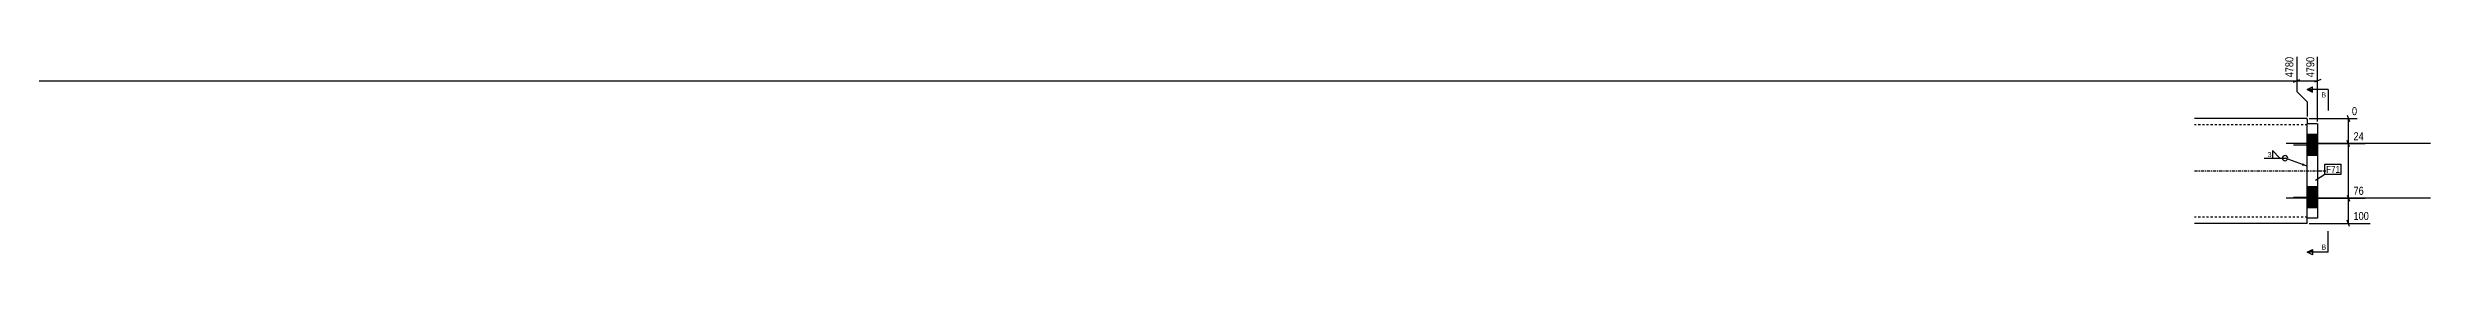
# Model space of a CAD drawing. Header units: millimetres. Extents: x 27 to 35527, y 5 to 1150.
# Drawn here: x 33254 to 35527, y 8 to 198 of the extents above; entities that cross this region are included whole.
import ezdxf

# ---------------------------------------------------------------- set-up
doc = ezdxf.new("R2010")
doc.units = ezdxf.units.MM
doc.linetypes.add('DXK_LINE_DOT2', pattern=[3.9198, 1.9599, -1.9599])
doc.linetypes.add('DXK_LINE_DOT3', pattern=[5.9187, 2.979, -0.9799, 0.9799, -0.9799])
for name, color, linetype in [('MÅLSÆTNING', 7, 'Continuous'), ('STÅL', 7, 'Continuous'), ('TEKST', 7, 'Continuous')]:
    doc.layers.add(name, color=color, linetype=linetype)
doc.styles.add('Arial', font='ARIAL.TTF', dxfattribs={"height": 0.2})
doc.styles.add('Arial Narrow', font='ARIALN.TTF', dxfattribs={"height": 0.2})

msp = doc.modelspace()

# ---------------------------------------------------------------- hatches: boundary and pattern name
at = {"layer": 'STÅL', "linetype": 'Continuous'}
for points in [[(35409.8, 123), (35409.8, 103), (35419.8, 103), (35419.8, 123)], [(35409.8, 121), (35409.8, 107), (35419.8, 107), (35419.8, 121)], [(35409.8, 73), (35409.8, 53), (35419.8, 53), (35419.8, 73)], [(35409.8, 69), (35409.8, 55), (35419.8, 55), (35419.8, 69)]]:
    msp.add_hatch(color=96, dxfattribs=at).paths.add_polyline_path(points)
at = {"layer": 'TEKST', "linetype": 'Continuous'}
msp.add_hatch(color=3, dxfattribs=at).paths.add_polyline_path([(35405.5, 95.4), (35409.8, 92.6), (35404.7, 93.1)])

# ---------------------------------------------------------------- linework, layer by layer
at = {"layer": 'MÅLSÆTNING', "color": 7, "linetype": 'Continuous'}
for p, q in [((35399.8, 196.7), (35399.8, 163.8)), ((35419.8, 135), (35419.8, 196.7)), ((35396.8, 172.6), (35402.8, 175)), ((35399.8, 173.8), (35419.8, 173.8)), ((35399.8, 163.8), (35409.8, 153.8)), ((35399.8, 163.8), (35409.8, 153.8)), ((35422.8, 175), (35416.8, 172.6)), ((35409.8, 153.8), (35409.8, 140)), ((35409.8, 153.8), (35409.8, 140)), ((35411.8, 138), (35457.4, 138)), ((35447.9, 141), (35450.3, 135)), ((35449.1, 114), (35449.1, 138)), ((35411.8, 114), (35465.2, 114)), ((35411.8, 114), (35465.2, 114)), ((35450.3, 111), (35447.9, 117)), ((35450.3, 111), (35447.9, 117)), ((35449.1, 62), (35449.1, 114)), ((35411.8, 62), (35465.2, 62)), ((35411.8, 62), (35465.2, 62)), ((35447.9, 65), (35450.3, 59)), ((35447.9, 65), (35450.3, 59)), ((35449.1, 38), (35449.1, 62)), ((35411.8, 38), (35470, 38)), ((35450.3, 35), (35447.9, 41))]:
    msp.add_line(p, q, dxfattribs=at)
at = {"layer": 'STÅL', "color": 2, "linetype": 'Continuous'}
for p, q in [((35409.8, 138), (35302.3, 138)), ((35409.8, 137), (35409.8, 138)), ((35409.8, 137), (35409.8, 133)), ((35409.8, 43), (35409.8, 133)), ((35419.8, 133), (35409.8, 133)), ((35419.8, 133), (35419.8, 43)), ((35409.8, 38), (35302.3, 38)), ((35409.8, 38), (35409.8, 43)), ((35419.8, 43), (35409.8, 43))]:
    msp.add_line(p, q, dxfattribs=at)
at = {"layer": 'STÅL', "color": 7, "linetype": 'DXK_LINE_DOT2'}
for p, q in [((35409.8, 132), (35302.3, 132)), ((35409.8, 44.4), (35409.8, 133)), ((35409.8, 44), (35302.3, 44)), ((35409.8, 44), (35409.8, 44.4)), ((35409.8, 43), (35409.8, 44))]:
    msp.add_line(p, q, dxfattribs=at)
at = {"layer": 'STÅL', "color": 96, "linetype": 'Continuous'}
for p, q in [((35527.3, 114), (35389.8, 114)), ((35409.8, 123), (35419.8, 123)), ((35419.8, 121), (35409.8, 121)), ((35396.8, 113), (35419.8, 113)), ((35419.8, 107), (35409.8, 107)), ((35409.8, 103), (35419.8, 103)), ((35409.8, 73), (35419.8, 73)), ((35419.8, 69), (35409.8, 69)), ((35527.3, 62), (35389.8, 62)), ((35396.8, 63), (35419.8, 63)), ((35419.8, 55), (35409.8, 55)), ((35409.8, 53), (35419.8, 53))]:
    msp.add_line(p, q, dxfattribs=at)
at = {"layer": 'STÅL', "color": 7, "linetype": 'DXK_LINE_DOT3'}
msp.add_line((35302.3, 88), (35429.8, 88), dxfattribs=at)
at = {"layer": 'TEKST', "color": 3, "linetype": 'Continuous'}
msp.add_line((35409.8, 92.6), (35388.7, 100.2), dxfattribs=at)
msp.add_arc((35388.7, 100.2), 2.5, 270, 90, dxfattribs=at)

# ---------------------------------------------------------------- wipeouts: each hides what was drawn before it
at = {"color": 0}
msp.add_wipeout([(35375.6, 100.8), (35375.6, 106.6), (35371.7, 106.6), (35371.7, 100.8)], dxfattribs=at).dxf.layer = 'TEKST'
at = {"color": 0, "linetype": 'Continuous'}
msp.add_wipeout([(35427.8, 13), (35427.8, 18), (35423.4, 18), (35423.4, 13)], dxfattribs=at).dxf.layer = 'TEKST'

# ---------------------------------------------------------------- next in the draw order: hatches: boundary and pattern name
at = {"layer": 'TEKST', "linetype": 'Continuous'}
msp.add_hatch(color=30, dxfattribs=at).paths.add_polyline_path([(35414.8, 13), (35414.8, 10.5), (35409.8, 10.5)])

# ---------------------------------------------------------------- next in the draw order: linework, layer by layer
at = {"layer": 'TEKST', "color": 3, "linetype": 'Continuous'}
for p, q in [((35368.6, 100.2), (35388.7, 100.2)), ((35383.7, 100.2), (35376.6, 107.4)), ((35376.6, 107.4), (35376.6, 100.2)), ((35376.6, 100.2), (35383.7, 100.2))]:
    msp.add_line(p, q, dxfattribs=at)
at = {"layer": 'TEKST', "color": 7, "linetype": 'Continuous'}
for q in [(35429.8, 30.5), (35409.8, 10.5)]:
    msp.add_line((35429.8, 10.5), q, dxfattribs=at)
at = {"layer": 'TEKST', "color": 30, "linetype": 'Continuous'}
for p, q in [((35409.8, 10.5), (35414.8, 13)), ((35414.8, 8), (35409.8, 10.5)), ((35414.8, 13), (35414.8, 8))]:
    msp.add_line(p, q, dxfattribs=at)
at = {"layer": 'TEKST', "color": 3, "linetype": 'Continuous'}
msp.add_arc((35388.7, 100.2), 2.5, 90, 270, dxfattribs=at)

# ---------------------------------------------------------------- next in the draw order: texts
at = {"layer": 'TEKST', "color": 3, "style": 'Arial Narrow'}
msp.add_text('3', height=4.77, dxfattribs=at).set_placement((35372.1, 101.2))
at = {"layer": 'TEKST', "color": 3, "linetype": 'Continuous', "style": 'Arial'}
msp.add_text('B', height=4.78, dxfattribs=at).set_placement((35423.4, 13))

# ---------------------------------------------------------------- next in the draw order: wipeouts: each hides what was drawn before it
at = {"color": 0, "linetype": 'Continuous'}
for points, layer in [([(35418.2, 198.3), (35407, 198.3), (35407, 175.6), (35418.2, 175.6)], 'MÅLSÆTNING'), ([(35459, 139.6), (35459, 150.8), (35450.9, 150.8), (35450.9, 139.6)], 'MÅLSÆTNING'), ([(35465.3, 115.6), (35465.3, 126.8), (35452.4, 126.8), (35452.4, 115.6)], 'MÅLSÆTNING'), ([(35465.3, 63.6), (35465.3, 74.8), (35452.4, 74.8), (35452.4, 63.6)], 'MÅLSÆTNING'), ([(35470.2, 39.6), (35470.2, 50.8), (35452.4, 50.8), (35452.4, 39.6)], 'MÅLSÆTNING'), ([(35427.8, 158), (35427.8, 163), (35423.4, 163), (35423.4, 158)], 'TEKST')]:
    msp.add_wipeout(points, dxfattribs=at).dxf.layer = layer

# ---------------------------------------------------------------- next in the draw order: hatches: boundary and pattern name
at = {"layer": 'TEKST', "linetype": 'Continuous'}
msp.add_hatch(color=30, dxfattribs=at).paths.add_polyline_path([(35414.8, 165.5), (35414.8, 163), (35409.8, 165.5)])

# ---------------------------------------------------------------- next in the draw order: linework, layer by layer
at = {"layer": 'MÅLSÆTNING', "color": 7, "linetype": 'Continuous'}
for p, q in [((35399.8, 196.7), (35399.8, 163.8)), ((33094.8, 173.8), (35399.8, 173.8)), ((35396.8, 172.6), (35402.8, 175))]:
    msp.add_line(p, q, dxfattribs=at)
at = {"layer": 'TEKST', "color": 30, "linetype": 'Continuous'}
for p, q in [((35409.8, 165.5), (35414.8, 168)), ((35409.8, 165.5), (35414.8, 163)), ((35414.8, 163), (35414.8, 168))]:
    msp.add_line(p, q, dxfattribs=at)
at = {"layer": 'TEKST', "color": 7, "linetype": 'Continuous'}
for q in [(35409.8, 165.5), (35429.8, 145.5)]:
    msp.add_line((35429.8, 165.5), q, dxfattribs=at)

# ---------------------------------------------------------------- next in the draw order: texts
at = {"layer": 'MÅLSÆTNING', "color": 3, "linetype": 'Continuous', "style": 'Arial Narrow'}
msp.add_text('4790', height=7.64, rotation=90.0002, dxfattribs=at).set_placement((35416.6, 177.2))
for s, p in [('0', (35452.5, 141.2)), ('24', (35454, 117.2)), ('76', (35454, 65.2)), ('100', (35454, 41.2))]:
    msp.add_text(s, height=7.64, dxfattribs=at).set_placement(p)
at = {"layer": 'TEKST', "color": 3, "linetype": 'Continuous', "style": 'Arial'}
msp.add_text('B', height=4.78, dxfattribs=at).set_placement((35423.4, 158))

# ---------------------------------------------------------------- next in the draw order: wipeouts: each hides what was drawn before it
at = {"color": 0}
msp.add_wipeout([(35441.1, 86.1), (35441.1, 93.1), (35427.9, 93.1), (35427.9, 86.1)], dxfattribs=at).dxf.layer = 'TEKST'

# ---------------------------------------------------------------- next in the draw order: wipeouts: each hides what was drawn before it
at = {"color": 0, "linetype": 'Continuous'}
msp.add_wipeout([(35398.2, 198.3), (35387, 198.3), (35387, 175.6), (35398.2, 175.6)], dxfattribs=at).dxf.layer = 'MÅLSÆTNING'
at = {"color": 0}
msp.add_wipeout([(35441.1, 86.1), (35441.1, 93.1), (35427.9, 93.1), (35427.9, 86.1)], dxfattribs=at).dxf.layer = 'TEKST'

# ---------------------------------------------------------------- next in the draw order: linework, layer by layer
at = {"layer": 'TEKST', "color": 7, "linetype": 'Continuous'}
for p, q in [((35426.7, 94.3), (35442.3, 94.3)), ((35426.7, 84.9), (35426.7, 94.3)), ((35442.3, 84.9), (35442.3, 94.3)), ((35417.7, 79.3), (35426.7, 84.9)), ((35426.7, 84.9), (35442.3, 84.9))]:
    msp.add_line(p, q, dxfattribs=at)

# ---------------------------------------------------------------- next in the draw order: texts
at = {"layer": 'MÅLSÆTNING', "color": 3, "linetype": 'Continuous', "style": 'Arial Narrow'}
msp.add_text('4780', height=7.64, rotation=90.0002, dxfattribs=at).set_placement((35396.6, 177.2))
at = {"layer": 'TEKST', "color": 3, "style": 'Arial Narrow'}
msp.add_text('F71', height=6.68, dxfattribs=at).set_placement((35427.9, 86.1))

doc.saveas('drawing.dxf')
